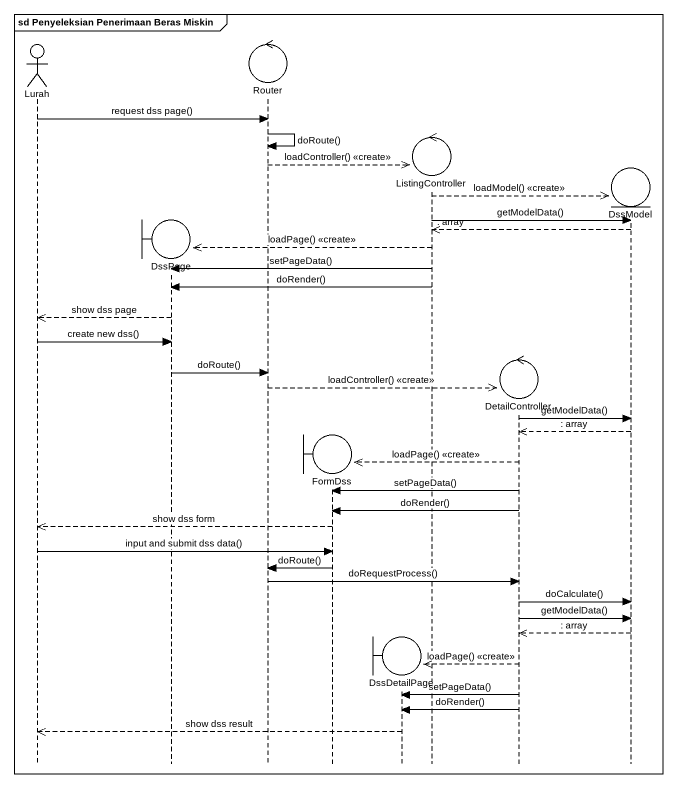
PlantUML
@startuml
mainframe sd Penyeleksian Penerimaan Beras Miskin
hide footbox
actor Lurah
boundary DssPage
control Router
boundary FormDss
boundary DssDetailPage
control ListingController
control DetailController
entity DssModel

Lurah -> Router : request dss page()
Router -> Router : doRoute()
Router -->> ListingController ** : loadController() <<create>>
ListingController -->> DssModel ** : loadModel() <<create>>
ListingController -> DssModel : getModelData()
DssModel -->> ListingController : : array
ListingController -->> DssPage ** : loadPage() <<create>>
ListingController -> DssPage : setPageData()
ListingController -> DssPage : doRender()
DssPage -->> Lurah : show dss page
Lurah -> DssPage : create new dss()
DssPage -> Router : doRoute()
Router -->> DetailController ** : loadController() <<create>>
DetailController -> DssModel : getModelData()
DssModel -->> DetailController : : array
DetailController -->> FormDss ** : loadPage() <<create>>
DetailController -> FormDss : setPageData()
DetailController -> FormDss : doRender()
FormDss -->> Lurah : show dss form
Lurah -> FormDss : input and submit dss data()
FormDss -> Router : doRoute()
Router -> DetailController : doRequestProcess()
DetailController -> DssModel : doCalculate()
DetailController -> DssModel : getModelData()
DssModel -->> DetailController : : array
DetailController -->> DssDetailPage ** : loadPage() <<create>>
DetailController -> DssDetailPage : setPageData()
DetailController -> DssDetailPage : doRender()
DssDetailPage -->> Lurah : show dss result
@enduml
